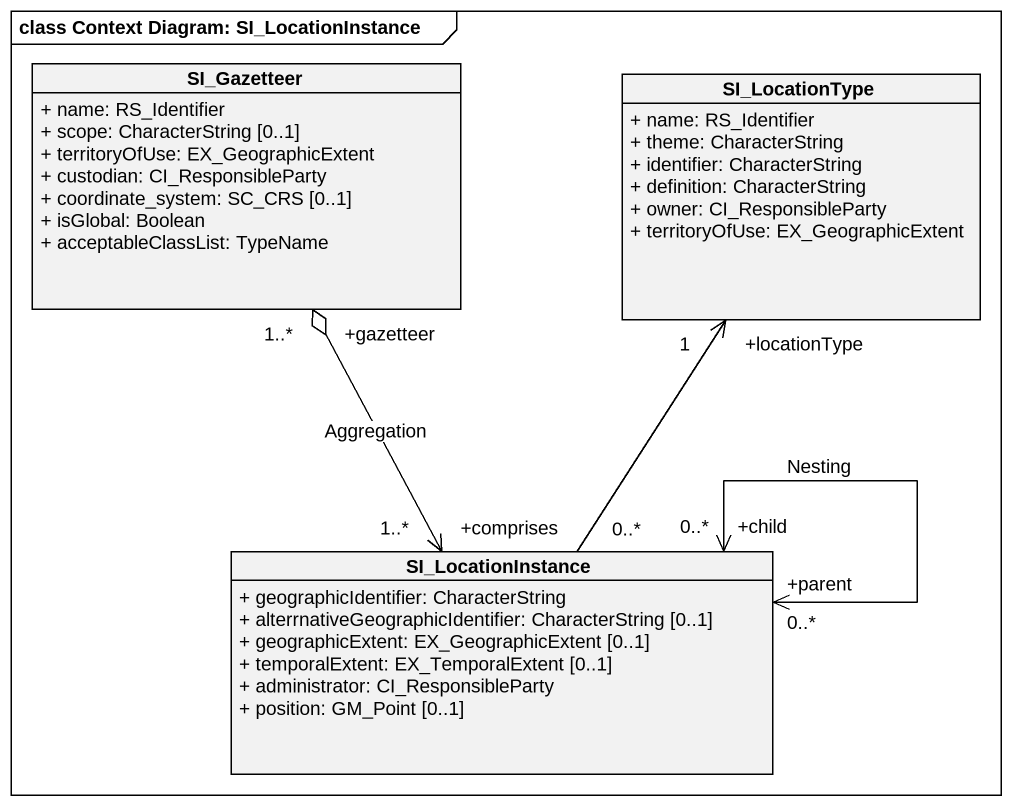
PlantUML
@startuml
mainframe class Context Diagram: SI_LocationInstance
hide circle
hide empty members
skinparam classAttributeIconSize 0
class SI_Gazetteer {
  + name: RS_Identifier
  + scope: CharacterString [0..1]
  + territoryOfUse: EX_GeographicExtent
  + custodian: CI_ResponsibleParty
  + coordinate_system: SC_CRS [0..1]
  + isGlobal: Boolean
  + acceptableClassList: TypeName
}
class SI_LocationType {
  + name: RS_Identifier
  + theme: CharacterString
  + identifier: CharacterString
  + definition: CharacterString
  + owner: CI_ResponsibleParty
  + territoryOfUse: EX_GeographicExtent
}
class SI_LocationInstance {
  + geographicIdentifier: CharacterString
  + alterrnativeGeographicIdentifier: CharacterString [0..1]
  + geographicExtent: EX_GeographicExtent [0..1]
  + temporalExtent: EX_TemporalExtent [0..1]
  + administrator: CI_ResponsibleParty
  + position: GM_Point [0..1]
}
SI_LocationInstance "+comprises\n1..*" <-up-o "+gazetteer\n1..*" SI_Gazetteer : Aggregation
SI_LocationInstance "0..*" -up-> "+locationType\n1" SI_LocationType
SI_LocationInstance "+parent\n0..*" <--> "+child\n0..*" SI_LocationInstance : Nesting
@enduml
